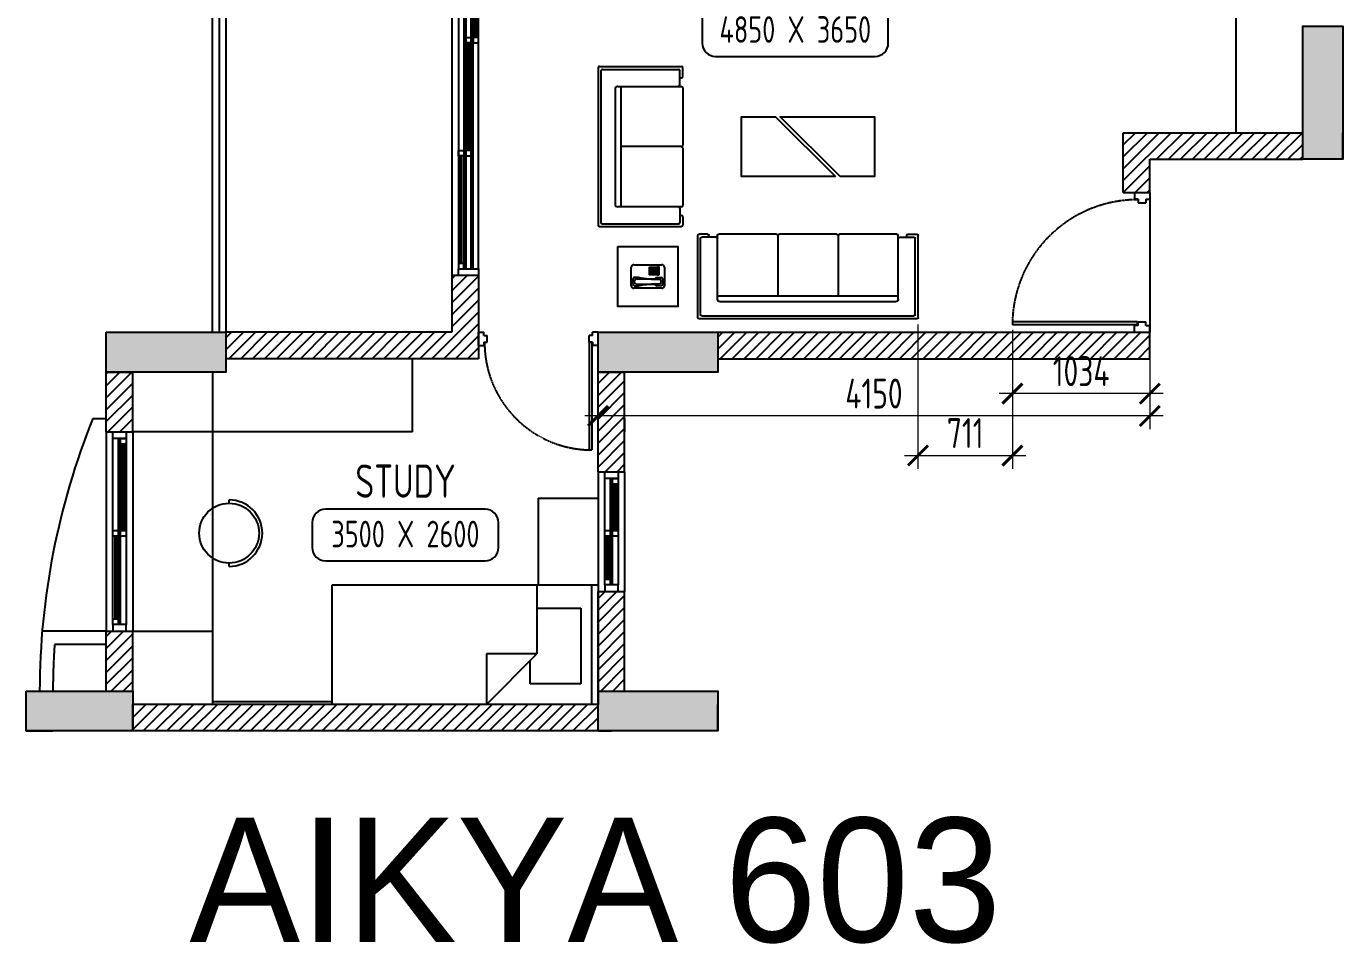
# Model space of a CAD drawing. Header units: millimetres. Extents: x -92307 to 258096, y -47434 to 112633.
# Drawn here: x -13300 to -3400, y 63169 to 70068 of the extents above; entities that cross this region are included whole.
import ezdxf
from ezdxf.enums import TextEntityAlignment as Align

# ---------------------------------------------------------------- set-up
doc = ezdxf.new("R2010")
doc.units = ezdxf.units.MM
doc.header["$LTSCALE"] = 10
doc.header["$PDMODE"] = 35
doc.header["$PDSIZE"] = 500
doc.linetypes.add('DASHED', pattern=[19.05, 12.7, -6.35])
doc.linetypes.add('HIDDEN', pattern=[9.525, 6.35, -3.175])
for name, color, linetype in [('A--BLOCKWALL-1', 9, 'Continuous'), ('A--BLOCKWALL-2', 2, 'Continuous'), ('A--BLOCKWALL-3', 3, 'Continuous'), ('A--CONCRETE-HID', 9, 'HIDDEN'), ('A--DOWN', 34, 'Continuous'), ('A--FURNITURE-0', 253, 'Continuous'), ('A--GLAZING-0', 181, 'Continuous'), ('A--HANDRAIL-1', 9, 'Continuous'), ('A--HATCH-1', 8, 'Continuous'), ('A--SPACENUMBER', 2, 'Continuous'), ('A--SPACENUMBER-1', 8, 'Continuous'), ('A--SPACEREF', 3, 'Continuous'), ('A--Stucture', 9, 'Continuous'), ('A--TILING-1', 8, 'Continuous'), ('Typical floor Column Centre line$0$X-3rd Floor Column$0$A--COL250', 250, 'Continuous'), ('Typical floor Column Centre line$0$X-3rd Floor Column$0$A--CONCRETE-4', 4, 'Continuous')]:
    doc.layers.add(name, color=color, linetype=linetype)
doc.styles.add('ISO', font='isocp2.shx', dxfattribs={"width": 0.8})
doc.dimstyles.new('A-DIM-100', dxfattribs={"dimscale": 100, "dimtxt": 2.25, "dimasz": 1.5, "dimexe": 1, "dimexo": 0.5, "dimgap": 0, "dimtad": 0, "dimdec": 0, "dimzin": 12, "dimdsep": 46, "dimtxsty": 'ISO', "dimblk": 'ARCHTICK', "dimcen": 1, "dimdle": 1, "dimclrd": 8, "dimclre": 8, "dimclrt": 256, "dimadec": 0, "dimazin": 3, "dimtfac": 1, "dimtdec": 0, "dimtmove": 1, "dimatfit": 2, "dimfxl": 1, "dimtvp": 0.75, "dimtolj": 1, "dimtzin": 12, "dimlwd": 18, "dimlwe": 18, "dimarcsym": 0})
pattern_1 = [(45, (0, 64618.19), (-44.90128, 44.90128), [])]

# ---------------------------------------------------------------- blocks, each defined once
blk = doc.blocks.new('A$C142A61D3')
at = {"linetype": 'Continuous'}
for p, q in [((-2000, -450), (-2000, 450)), ((-2000, 450), (0, 450)), ((-460, 450), (-460, -70)), ((-50, 450), (-50, -450)), ((0, 450), (0, -450)), ((-460, 275), (-130, 275)), ((-130, 275), (-130, -295)), ((-840, -450), (-460, -70)), ((-840, -70), (-840, -450)), ((-460, -70), (-840, -70)), ((-510, -295), (-510, -120)), ((-130, -295), (-510, -295)), ((0, -450), (-2000, -450))]:
    blk.add_line(p, q, dxfattribs=at)
blk = doc.blocks.new('A$C59C96D1E')
at = {"linetype": 'Continuous'}
for p, q in [((-2.74, 0), (2.74, 0)), ((-3.49, -9.09), (-3.49, -0.75)), ((-2.75, -0.99), (-2.75, -2.2)), ((-2.26, -1.48), (-2.26, -8.35)), ((-0.79, -0.49), (-2.25, -0.49)), ((-1.76, -0.98), (-1.28, -0.98)), ((-0.78, -8.35), (-0.78, -1.48)), ((-0.29, -2.2), (-0.29, -0.99)), ((3.49, -0.75), (3.49, -9.09)), ((-2.75, -8.84), (-2.75, -7.63)), ((-0.29, -7.63), (-0.29, -8.84)), ((2.74, -9.84), (-2.74, -9.84)), ((-0.79, -9.34), (-2.25, -9.34)), ((-1.76, -8.85), (-1.28, -8.85))]:
    blk.add_line(p, q, dxfattribs=at)
for points in [[(0.45, -5.87), (0.45, -5.37), (0.95, -5.37), (0.95, -5.87)], [(0.45, -6.47), (0.45, -5.97), (0.95, -5.97), (0.95, -6.47)], [(0.45, -7.06), (0.45, -6.56), (0.95, -6.56), (0.95, -7.06)], [(0.45, -7.66), (0.45, -7.16), (0.95, -7.16), (0.95, -7.66)], [(0.45, -8.26), (0.95, -8.26), (0.95, -7.76), (0.45, -7.76)], [(1.05, -5.87), (1.05, -5.37), (1.55, -5.37), (1.55, -5.87)], [(1.05, -6.47), (1.05, -5.97), (1.55, -5.97), (1.55, -6.47)], [(1.05, -7.06), (1.05, -6.56), (1.55, -6.56), (1.55, -7.06)], [(1.05, -7.66), (1.05, -7.16), (1.55, -7.16), (1.55, -7.66)], [(1.05, -8.26), (1.55, -8.26), (1.55, -7.76), (1.05, -7.76)], [(1.64, -5.87), (1.64, -5.37), (2.14, -5.37), (2.14, -5.87)], [(1.64, -6.47), (1.64, -5.97), (2.14, -5.97), (2.14, -6.47)], [(1.64, -7.06), (1.64, -6.56), (2.14, -6.56), (2.14, -7.06)], [(1.64, -7.66), (1.64, -7.16), (2.14, -7.16), (2.14, -7.66)], [(1.64, -8.26), (2.14, -8.26), (2.14, -7.76), (1.64, -7.76)], [(2.24, -5.87), (2.24, -5.37), (2.74, -5.37), (2.74, -5.87)], [(2.24, -6.47), (2.24, -5.97), (2.74, -5.97), (2.74, -6.47)], [(2.24, -7.06), (2.24, -6.56), (2.74, -6.56), (2.74, -7.06)], [(2.24, -7.66), (2.24, -7.16), (2.74, -7.16), (2.74, -7.66)], [(2.24, -8.26), (2.74, -8.26), (2.74, -7.76), (2.24, -7.76)]]:
    blk.add_lwpolyline(points, close=True)
for centre, radius, start, end in [((-2.74, -0.75), 0.75, 90, 180), ((2.74, -0.75), 0.75, 0, 90), ((-2.25, -0.99), 0.5, 90, 180), ((-2.25, -2.2), 0.5, 180, 270), ((-1.76, -1.48), 0.5, 90, 180), ((-1.28, -1.48), 0.5, 0, 90), ((-0.79, -0.99), 0.5, 0, 90), ((-0.79, -2.2), 0.5, 270, 0), ((-2.25, -7.63), 0.5, 90, 180), ((-0.79, -7.63), 0.5, 0, 90), ((-2.74, -9.09), 0.75, 180, 270), ((-2.25, -8.84), 0.5, 180, 270), ((-1.76, -8.35), 0.5, 180, 270), ((-1.28, -8.35), 0.5, 270, 0), ((-0.79, -8.84), 0.5, 270, 0), ((2.74, -9.09), 0.75, 270, 0)]:
    blk.add_arc(centre, radius, start, end, dxfattribs=at)
for centre, start, end in [((-30.22, -7.51), 358.28, 10.8919), ((27.18, -7.51), 169.1081, 181.72)]:
    blk.add_arc(centre, 27.97, start, end)
blk = doc.blocks.new('A$C6B576318')
at = {"layer": 'A--FURNITURE-0'}
for p, q in [((-975, 13), (-975, 736)), ((-888, 749), (-963, 749)), ((-950, 38), (-950, 711)), ((-813, 724), (-938, 724)), ((-875, 724), (-875, 736)), ((-800, 711), (-800, 736)), ((-800, 175), (-800, 711)), ((-788, 749), (-279, 749)), ((-267, 736), (-267, 200)), ((-254, 749), (254, 749)), ((267, 736), (267, 200)), ((279, 749), (788, 749)), ((800, 711), (800, 736)), ((800, 175), (800, 711)), ((813, 724), (938, 724)), ((875, 724), (875, 736)), ((888, 749), (963, 749)), ((950, 38), (950, 711)), ((975, 13), (975, 736)), ((-800, 200), (800, 200)), ((-775, 150), (775, 150)), ((-963, 0), (963, 0)), ((-938, 25), (938, 25))]:
    blk.add_line(p, q, dxfattribs=at)
for centre, radius, start, end in [((-963, 736), 12.5, 90, 180), ((-938, 711), 12.5, 90, 180), ((-888, 736), 12.5, 0, 90), ((-813, 711), 12.5, 0, 90), ((-788, 736), 12.5, 90, 180), ((-279, 736), 12.5, 0, 90), ((-254, 736), 12.5, 90, 180), ((254, 736), 12.5, 0, 90), ((279, 736), 12.5, 90, 180), ((788, 736), 12.5, 0, 90), ((813, 711), 12.5, 90, 180), ((888, 736), 12.5, 90, 180), ((938, 711), 12.5, 0, 90), ((963, 736), 12.5, 0, 90), ((-775, 175), 25, 180, 270), ((775, 175), 25, 270, 0), ((-963, 13), 12.5, 180, 270), ((-938, 38), 12.5, 180, 270), ((938, 38), 12.5, 270, 0), ((963, 13), 12.5, 270, 0)]:
    blk.add_arc(centre, radius, start, end, dxfattribs=at)
blk = doc.blocks.new('A$C337B3EF4')
for p, q in [((0, 225), (0, 250)), ((0, -250), (0, -225))]:
    blk.add_line(p, q)
blk.add_circle((0, 0), 225)
blk.add_arc((0, 0), 250, 270, 90)
blk = doc.blocks.new('A$C722A6C0C')
at = {"layer": 'A--DOWN'}
for p, q in [((0, -1450), (0, -50)), ((42.7, -1450), (42.7, -50)), ((57.3, -1450), (57.3, -93)), ((100, -50), (100, -1450))]:
    blk.add_line(p, q, dxfattribs=at)
for points in [[(100, -50), (0, -50), (0, 0), (100, 0)], [(100, -93), (57.3, -93), (57.3, -50), (100, -50)], [(42.7, -784), (0, -784), (0, -741), (42.7, -741)], [(100, -784), (57.3, -784), (57.3, -741), (100, -741)], [(42.7, -1450), (0, -1450), (0, -1407), (42.7, -1407)], [(100, -1450), (0, -1450), (0, -1500), (100, -1500)]]:
    blk.add_lwpolyline(points, close=True, dxfattribs=at)
at = {"layer": 'A--GLAZING-0'}
for p, q in [((71.6, -93), (71.6, -741)), ((85.6, -93), (85.6, -741)), ((14.4, -784), (14.4, -1407)), ((28.4, -784), (28.4, -1407))]:
    blk.add_line(p, q, dxfattribs=at)
blk = doc.blocks.new('A$C34D21E7E')
at = {"layer": 'A--DOWN'}
for p, q in [((-150, 2450), (-150, -150)), ((-110, 2450), (-110, -150)), ((-95, 2450), (-95, -150)), ((-55, -150), (-55, 2450)), ((-40, -150), (-40, 2450)), ((0, -150), (0, 2450))]:
    blk.add_line(p, q, dxfattribs=at)
for points in [[(-150, 2450), (0, 2450), (0, 2500), (-150, 2500)], [(-40, 2450), (0, 2450), (0, 2410), (-40, 2410)], [(-95, 1590), (-55, 1590), (-55, 1550), (-95, 1550)], [(-40, 1550), (0, 1550), (0, 1590), (-40, 1590)], [(-150, 740), (-110, 740), (-110, 700), (-150, 700)], [(-95, 700), (-55, 700), (-55, 740), (-95, 740)], [(-150, -150), (-110, -150), (-110, -110), (-150, -110)], [(-150, -150), (0, -150), (0, -200), (-150, -200)]]:
    blk.add_lwpolyline(points, close=True, dxfattribs=at)
at = {"layer": 'A--GLAZING-0'}
for p, q in [((-25, 1590), (-25, 2410)), ((-15, 1590), (-15, 2410)), ((-80, 740), (-80, 1550)), ((-70, 740), (-70, 1550)), ((-135, -110), (-135, 700)), ((-125, -110), (-125, 700))]:
    blk.add_line(p, q, dxfattribs=at)
blk = doc.blocks.new('A$C1CBF2325')
at = {"layer": 'A--DOWN'}
for p, q in [((100, 0), (0, 0)), ((0, 0), (0, -42)), ((100, 0), (100, -42)), ((25, -42), (0, -42)), ((25, -42), (25, -67)), ((75, -67), (25, -67)), ((75, -42), (75, -67)), ((75, -42), (100, -42)), ((78.8, -46.2), (78.8, -67)), ((78.8, -46.2), (886, -46.2)), ((78.8, -67), (886, -67)), ((886, -67), (886, -46.2)), ((75, -833), (25, -833)), ((25, -858), (25, -833)), ((75, -858), (75, -833)), ((25, -858), (0, -858)), ((0, -900), (0, -858)), ((100, -900), (0, -900)), ((75, -858), (100, -858)), ((100, -900), (100, -858))]:
    blk.add_line(p, q, dxfattribs=at)
at = {"layer": 'A--DOWN', "color": 8, "linetype": 'DASHED', "ltscale": 0.005}
blk.add_arc((78.8, -46.2), 807.5, 269.73187, 358.52905, dxfattribs=at)
blk = doc.blocks.new('A$C35654C4B')
at = {"layer": 'A--BLOCKWALL-1'}
for p, q in [((-900, 200), (0, 200)), ((-900, 0), (0, 0))]:
    blk.add_line(p, q, dxfattribs=at)
at = {"layer": 'A--DOWN'}
for p, q in [((-50, 150), (-850, 150)), ((-50, 107.3), (-850, 107.3)), ((-850, 50), (-50, 50)), ((-50, 92.7), (-807, 92.7))]:
    blk.add_line(p, q, dxfattribs=at)
for points in [[(-850, 50), (-850, 150), (-900, 150), (-900, 50)], [(-416, 107.3), (-416, 150), (-459, 150), (-459, 107.3)], [(-50, 107.3), (-50, 150), (-93, 150), (-93, 107.3)], [(-50, 50), (-50, 150), (0, 150), (0, 50)], [(-807, 50), (-807, 92.7), (-850, 92.7), (-850, 50)], [(-416, 50), (-416, 92.7), (-459, 92.7), (-459, 50)]]:
    blk.add_lwpolyline(points, close=True, dxfattribs=at)
at = {"layer": 'A--GLAZING-0'}
for p, q in [((-416, 135.6), (-93, 135.6)), ((-416, 121.6), (-93, 121.6)), ((-807, 78.4), (-459, 78.4)), ((-807, 64.4), (-459, 64.4))]:
    blk.add_line(p, q, dxfattribs=at)
blk = doc.blocks.new('SPACE')
at = {"layer": 'A--SPACENUMBER-1'}
blk.add_lwpolyline([(-600, 0), (600, 0, 0.41421356), (700, 100), (700, 288.5, 0.41421356), (600, 388.5), (-600, 388.5, 0.41421356), (-700, 288.5), (-700, 100, 0.41421356), (-600, 0, -0.05251446)], format="xyb", dxfattribs=at)
at = {"layer": 'A--SPACENUMBER', "style": 'ISO', "width": 0.8, "flags": 4}
blk.add_attdef('01', text='', height=250, dxfattribs=at).set_placement((0.455, 202.41), align=Align.MIDDLE)
at = {"layer": 'A--SPACEREF', "style": 'ISO', "width": 0.8, "flags": 4}
blk.add_attdef('S', text='', height=300, dxfattribs=at).set_placement((1.35, 474.975), align=Align.CENTER)
blk = doc.blocks.new('_ArchTick')
at = {"color": 0, "const_width": 0.15}
blk.add_lwpolyline([(-0.5, -0.5), (0.5, 0.5)], dxfattribs=at)
blk = doc.blocks.new('*D377')
at = {"color": 8, "lineweight": 18}
for p, q in [((-9000, 67718.2), (-9000, 67037.5)), ((-4850, 67718.2), (-4850, 67037.5)), ((-4750, 67137.5), (-9100, 67137.5))]:
    blk.add_line(p, q, dxfattribs=at)
at = {"layer": 'Defpoints', "color": 0}
for p in [(-9000, 67768.2), (-4850, 67768.2), (-9000, 67137.5)]:
    blk.add_point(p, dxfattribs=at)
at = {"color": 8, "lineweight": 18, "xscale": 150, "yscale": 150, "zscale": 150, "rotation": 180}
blk.add_blockref('_ArchTick', (-9000, 67137.5), dxfattribs=at)
at = {"color": 8, "lineweight": 18, "xscale": 150, "yscale": 150, "zscale": 150}
blk.add_blockref('_ArchTick', (-4850, 67137.5), dxfattribs=at)
at = {"insert": (-6925, 67306.2), "char_height": 225, "attachment_point": 5, "style": 'ISO'}
blk.add_mtext('\\A1;4150', dxfattribs=at)
blk = doc.blocks.new('*D378')
at = {"color": 8, "lineweight": 18}
for p, q in [((-5883.7, 67767.2), (-5883.7, 67205.8)), ((-4850, 67767.2), (-4850, 67205.8)), ((-4750, 67305.8), (-5983.7, 67305.8))]:
    blk.add_line(p, q, dxfattribs=at)
at = {"layer": 'Defpoints', "color": 0}
for p in [(-5883.7, 67817.2), (-4850, 67817.2), (-5883.7, 67305.8)]:
    blk.add_point(p, dxfattribs=at)
at = {"color": 8, "lineweight": 18, "xscale": 150, "yscale": 150, "zscale": 150, "rotation": 180}
blk.add_blockref('_ArchTick', (-5883.7, 67305.8), dxfattribs=at)
at = {"color": 8, "lineweight": 18, "xscale": 150, "yscale": 150, "zscale": 150}
blk.add_blockref('_ArchTick', (-4850, 67305.8), dxfattribs=at)
at = {"insert": (-5366.8, 67474.5), "char_height": 225, "attachment_point": 5, "style": 'ISO'}
blk.add_mtext('\\A1;1034', dxfattribs=at)
blk = doc.blocks.new('*D379')
at = {"color": 8, "lineweight": 18}
for p, q in [((-6594.2, 67824.4), (-6594.2, 66739.8)), ((-5883.7, 67784.2), (-5883.7, 66739.8)), ((-6694.2, 66839.8), (-5783.7, 66839.8))]:
    blk.add_line(p, q, dxfattribs=at)
at = {"layer": 'Defpoints', "color": 0}
for p in [(-6594.2, 67874.4), (-5883.7, 67834.2), (-5883.7, 66839.8)]:
    blk.add_point(p, dxfattribs=at)
at = {"color": 8, "lineweight": 18, "xscale": 150, "yscale": 150, "zscale": 150, "rotation": 180}
blk.add_blockref('_ArchTick', (-6594.2, 66839.8), dxfattribs=at)
at = {"color": 8, "lineweight": 18, "xscale": 150, "yscale": 150, "zscale": 150}
blk.add_blockref('_ArchTick', (-5883.7, 66839.8), dxfattribs=at)
at = {"insert": (-6238.9, 67008.6), "char_height": 225, "attachment_point": 5, "style": 'ISO'}
blk.add_mtext('\\A1;711', dxfattribs=at)
blk = doc.blocks.new('A$C64853205')
at = {"layer": 'A--FURNITURE-0'}
for p, q in [((-708, 13), (-708, 736)), ((-621, 749), (-696, 749)), ((-683, 38), (-683, 711)), ((-546, 724), (-671, 724)), ((-608, 724), (-608, 736)), ((-533, 711), (-533, 736)), ((-533, 175), (-533, 711)), ((-521, 749), (-12, 749)), ((0, 736), (0, 200)), ((13, 749), (521, 749)), ((533, 736), (533, 175)), ((546, 724), (671, 724)), ((608, 724), (608, 736)), ((621, 749), (696, 749)), ((683, 38), (683, 711)), ((708, 13), (708, 736)), ((-533, 200), (533, 200)), ((-508, 150), (508, 150)), ((-696, 0), (696, 0)), ((-671, 25), (671, 25))]:
    blk.add_line(p, q, dxfattribs=at)
for centre, radius, start, end in [((-696, 736), 12.5, 90, 180), ((-671, 711), 12.5, 90, 180), ((-621, 736), 12.5, 0, 90), ((-546, 711), 12.5, 0, 90), ((-521, 736), 12.5, 90, 180), ((-12, 736), 12.5, 0, 90), ((13, 736), 12.5, 90, 180), ((521, 736), 12.5, 0, 90), ((546, 711), 12.5, 90, 180), ((621, 736), 12.5, 90, 180), ((671, 711), 12.5, 0, 90), ((696, 736), 12.5, 0, 90), ((-508, 175), 25, 180, 270), ((508, 175), 25, 270, 0), ((-696, 13), 12.5, 180, 270), ((-671, 38), 12.5, 180, 270), ((671, 38), 12.5, 270, 0), ((696, 13), 12.5, 270, 0)]:
    blk.add_arc(centre, radius, start, end, dxfattribs=at)

msp = doc.modelspace()

# ---------------------------------------------------------------- hatches: boundary and pattern name
at = {"layer": 'A--HATCH-1'}
h = msp.add_hatch(dxfattribs=at)
h.set_pattern_fill('ANSI31', color=256, scale=20, style=0)
h.set_pattern_definition(pattern_1)
h.paths.add_polyline_path([(-3700, 69068.2), (-3700, 69268.2), (-5050, 69268.2), (-5050, 68818.2), (-4850, 68818.2), (-4850, 69068.2)])
h = msp.add_hatch(dxfattribs=at)
h.set_pattern_fill('ANSI31', color=256, scale=20, style=0)
h.set_pattern_definition(pattern_1)
h.paths.add_polyline_path([(-11800, 67768.2), (-11800, 67568.2), (-9900, 67568.2), (-9900, 68193.2), (-10100, 68193.2), (-10100, 67768.2)])
h = msp.add_hatch(dxfattribs=at)
h.set_pattern_fill('ANSI31', color=256, scale=20, style=0)
h.set_pattern_definition([(45, (0, 121718.19), (-44.90128, 44.90128), [])])
h.paths.add_polyline_path([(-8100, 67568.2), (-4850, 67568.2), (-4850, 67768.2), (-8100, 67768.2)])
h = msp.add_hatch(dxfattribs=at)
h.set_pattern_fill('ANSI31', color=256, scale=20, style=0)
h.set_pattern_definition(pattern_1)
h.paths.add_polyline_path([(-12500, 67018.2), (-12500, 67468.2), (-12700, 67468.2), (-12700, 67018.2)])
h = msp.add_hatch(dxfattribs=at)
h.set_pattern_fill('ANSI31', color=256, scale=20, style=0)
h.set_pattern_definition(pattern_1)
h.paths.add_polyline_path([(-8800, 66718.2), (-8800, 67468.2), (-9000, 67468.2), (-9000, 66718.2)])
h = msp.add_hatch(dxfattribs=at)
h.set_pattern_fill('ANSI31', color=256, scale=20, style=0)
h.set_pattern_definition(pattern_1)
h.paths.add_polyline_path([(-8800, 65068.2), (-8800, 65818.2), (-9000, 65818.2), (-9000, 65068.2)])
h = msp.add_hatch(dxfattribs=at)
h.set_pattern_fill('ANSI31', color=256, scale=20, style=0)
h.set_pattern_definition(pattern_1)
h.paths.add_polyline_path([(-12500, 65068.2), (-12500, 65518.2), (-12700, 65518.2), (-12700, 65068.2)])
h = msp.add_hatch(dxfattribs=at)
h.set_pattern_fill('ANSI31', color=256, scale=20, style=0)
h.set_pattern_definition(pattern_1)
h.paths.add_polyline_path([(-9000, 64968.2), (-12500, 64968.2), (-12500, 64768.2), (-9000, 64768.2)])
at = {"layer": 'Typical floor Column Centre line$0$X-3rd Floor Column$0$A--COL250'}
h = msp.add_hatch(color=256, dxfattribs=at)
h.dxf.hatch_style = 1
h.paths.add_polyline_path([(-3700, 69068.2), (-3700, 70068.2), (-3400, 70068.2), (-3400, 69068.2)])
h = msp.add_hatch(color=256, dxfattribs=at)
h.dxf.hatch_style = 1
h.paths.add_polyline_path([(-12700, 67768.2), (-11800, 67768.2), (-11800, 67468.2), (-12700, 67468.2)])
h = msp.add_hatch(color=256, dxfattribs=at)
h.dxf.hatch_style = 1
h.paths.add_polyline_path([(-9000, 67768.2), (-8100, 67768.2), (-8100, 67468.2), (-9000, 67468.2)])
h = msp.add_hatch(color=256, dxfattribs=at)
h.dxf.hatch_style = 1
h.paths.add_polyline_path([(-13300, 65068.2), (-12500, 65068.2), (-12500, 64768.2), (-13300, 64768.2)])
h = msp.add_hatch(color=256, dxfattribs=at)
h.dxf.hatch_style = 1
h.paths.add_polyline_path([(-9000, 65068.2), (-8100, 65068.2), (-8100, 64768.2), (-9000, 64768.2)])

# ---------------------------------------------------------------- linework, layer by layer
for p, q in [((-10395.2, 67018.2), (-10395.2, 67568.2)), ((-11900, 67468.2), (-11900, 64968.2)), ((-10395.2, 67018.2), (-12500, 67018.2)), ((-12500, 65518.2), (-11900, 65518.2)), ((-11000, 64988.2), (-11900, 64988.2))]:
    msp.add_line(p, q)
at = {"layer": 'A--BLOCKWALL-1'}
for p, q in [((-12700, 67018.2), (-12700, 65518.2)), ((-12500, 67018.2), (-12500, 65518.2))]:
    msp.add_line(p, q, dxfattribs=at)
at = {"layer": 'A--BLOCKWALL-2'}
for p, q in [((-8100, 67468.2), (-8200, 67468.2)), ((-12800, 67118.2), (-12700, 67118.2)), ((-8800, 67118.2), (-8800, 67018.2)), ((-12700, 65518.2), (-13180.5, 65518.2)), ((-9000, 64768.2), (-8900, 64768.2))]:
    msp.add_line(p, q, dxfattribs=at)
msp.add_arc((-7668, 65052.6), 5532.1, 158.0753, 179.83825, dxfattribs=at)
at = {"layer": 'A--BLOCKWALL-3'}
for p, q in [((-4200, 69268.2), (-4200, 71418.2)), ((-5050, 68818.2), (-5050, 69268.2)), ((-5050, 69268.2), (-3700, 69268.2)), ((-3700, 69068.2), (-3700, 69268.2)), ((-3400, 69068.2), (-3400, 69268.2)), ((-4850, 68818.2), (-4850, 69068.2)), ((-4850, 69068.2), (-3700, 69068.2)), ((-5050, 68818.2), (-4850, 68818.2)), ((-10100, 68193.2), (-10100, 67768.2)), ((-9900, 68193.2), (-10100, 68193.2)), ((-9900, 68193.2), (-9900, 67568.2)), ((-10100, 67768.2), (-11800, 67768.2)), ((-11800, 67768.2), (-11800, 67568.2)), ((-8100, 67768.2), (-8100, 67568.2)), ((-8100, 67768.2), (-4850, 67768.2)), ((-4850, 67568.2), (-4850, 67768.2)), ((-9900, 67568.2), (-11800, 67568.2)), ((-8100, 67568.2), (-4850, 67568.2)), ((-12700, 67468.2), (-12500, 67468.2)), ((-12700, 67018.2), (-12700, 67468.2)), ((-12500, 67018.2), (-12500, 67468.2)), ((-9000, 67468.2), (-8800, 67468.2)), ((-9000, 66718.2), (-9000, 67468.2)), ((-8800, 66718.2), (-8800, 67468.2)), ((-12700, 67018.2), (-12500, 67018.2)), ((-9000, 66718.2), (-8800, 66718.2)), ((-9000, 65818.2), (-8800, 65818.2)), ((-9000, 65068.2), (-9000, 65818.2)), ((-8800, 65068.2), (-8800, 65818.2)), ((-12700, 65518.2), (-12500, 65518.2)), ((-12700, 65068.2), (-12700, 65518.2)), ((-12500, 65068.2), (-12500, 65518.2)), ((-12700, 65068.2), (-12500, 65068.2)), ((-9000, 65068.2), (-8800, 65068.2)), ((-12500, 64768.2), (-12500, 64968.2)), ((-9000, 64968.2), (-12500, 64968.2)), ((-9000, 64768.2), (-9000, 64968.2)), ((-8100, 64768.2), (-8100, 64968.2)), ((-13300, 64768.2), (-13100, 64768.2)), ((-9000, 64768.2), (-12500, 64768.2))]:
    msp.add_line(p, q, dxfattribs=at)
at = {"layer": 'A--CONCRETE-HID', "ltscale": 0.01}
msp.add_line((-12700, 65418.2), (-13087.8, 65418.2), dxfattribs=at)
msp.add_arc((-7668, 65052.6), 5432.1, 176.14069, 179.83528, dxfattribs=at)
at = {"layer": 'A--FURNITURE-0'}
for p, q in [((-11900, 67018.2), (-11900, 64968.2)), ((-9450, 66518.2), (-9450, 65868.2)), ((-9450, 66518.2), (-9000, 66518.2))]:
    msp.add_line(p, q, dxfattribs=at)
at = {"layer": 'A--FURNITURE-0', "elevation": 0}
for points in [[(-7214.7, 68938.5), (-7922, 68938.5), (-7922, 69388.5), (-7664.7, 69388.5)], [(-7179.3, 68938.5), (-7629.3, 69388.5), (-6922, 69388.5), (-6922, 68938.5)], [(-8850.7, 68411.4), (-8400.7, 68411.4), (-8400.7, 67961.4), (-8850.7, 67961.4)]]:
    msp.add_lwpolyline(points, close=True, dxfattribs=at)
at = {"layer": 'A--HANDRAIL-1', "color": 1}
for p, q in [((-11850, 71318.2), (-11850, 67768.2)), ((-11800, 71318.2), (-11800, 67768.2))]:
    msp.add_line(p, q, dxfattribs=at)
at = {"layer": 'A--Stucture', "linetype": 'Continuous', "ltscale": 0.5}
msp.add_line((-11900, 67768.2), (-11900, 71318.2), dxfattribs=at)
at = {"layer": 'A--TILING-1'}
for p, q in [((-10100, 70893.2), (-10100, 68193.2)), ((-4850, 68818.2), (-4850, 67768.2))]:
    msp.add_line(p, q, dxfattribs=at)
at = {"layer": 'Typical floor Column Centre line$0$X-3rd Floor Column$0$A--CONCRETE-4'}
for points in [[(-3700, 69068.2), (-3700, 70068.2), (-3400, 70068.2), (-3400, 69068.2)], [(-12700, 67768.2), (-11800, 67768.2), (-11800, 67468.2), (-12700, 67468.2)], [(-9000, 67768.2), (-8100, 67768.2), (-8100, 67468.2), (-9000, 67468.2)], [(-13300, 65068.2), (-12500, 65068.2), (-12500, 64768.2), (-13300, 64768.2)], [(-9000, 65068.2), (-8100, 65068.2), (-8100, 64768.2), (-9000, 64768.2)]]:
    msp.add_lwpolyline(points, close=True, dxfattribs=at)

# ---------------------------------------------------------------- block references
at = {"layer": 'A--DOWN'}
for name, p in [('A$C34D21E7E', (-9900, 68393.2)), ('A$C722A6C0C', (-12650, 67018.2))]:
    msp.add_blockref(name, p, dxfattribs=at)
at = {"layer": 'A--DOWN', "xscale": 1.166666666666667, "yscale": 1.166666666671517, "zscale": 1.166666666666667, "rotation": 180}
msp.add_blockref('A$C1CBF2325', (-4850, 67768.2), dxfattribs=at)
at = {"layer": 'A--DOWN', "extrusion": (0, 0, -1), "xscale": -1, "zscale": -1, "rotation": 90}
msp.add_blockref('A$C1CBF2325', (9000, 67768.2), dxfattribs=at)
at = {"layer": 'A--DOWN', "xscale": -1, "rotation": 90}
msp.add_blockref('A$C35654C4B', (-8800, 65818.2), dxfattribs=at)
at = {"layer": 'A--FURNITURE-0', "extrusion": (0, 0, -1), "xscale": -0.8499999999989631, "yscale": 0.8500000000058208, "zscale": -0.85, "rotation": 90.00053313978225}
msp.add_blockref('A$C64853205', (9000, 69163.5), dxfattribs=at)
at = {"layer": 'A--FURNITURE-0', "extrusion": (0, 0, -1), "xscale": 0.85, "yscale": 0.8500000000058208, "zscale": -0.85}
msp.add_blockref('A$C6B576318', (7422, 67868.2), dxfattribs=at)
at = {"layer": 'A--FURNITURE-0', "xscale": 25.41683611206827, "yscale": 25.41683611206827, "zscale": 25.4168361120719, "rotation": 90}
msp.add_blockref('A$C59C96D1E', (-8750.7, 68186.4), dxfattribs=at)
at = {"layer": 'A--FURNITURE-0'}
for name, p in [('A$C337B3EF4', (-11775, 66256.4)), ('A$C142A61D3', (-9000, 65418.2))]:
    msp.add_blockref(name, p, dxfattribs=at)
at = {"layer": 'A--SPACEREF'}
ref = msp.add_blockref('SPACE', (-7517.2, 69842.3), dxfattribs=at)
ref.add_attrib('01', '4850 X 3650', dxfattribs={"layer": 'A--SPACENUMBER', "height": 200, "style": 'ISO', "width": 0.8, "flags": 4}).set_placement((-7516.5, 70044.7), align=Align.MIDDLE)
ref.add_attrib('S', 'LIVING', dxfattribs={"height": 250, "style": 'ISO', "width": 0.8, "flags": 4}).set_placement((-7515.6, 70317.3), align=Align.CENTER)
ref = msp.add_blockref('SPACE', (-10449.7, 66047.4), dxfattribs=at)
ref.add_attrib('01', '3500 X 2600', dxfattribs={"layer": 'A--SPACENUMBER', "height": 200, "style": 'ISO', "width": 0.8, "flags": 4}).set_placement((-10449, 66249.8), align=Align.MIDDLE)
ref.add_attrib('S', 'STUDY', dxfattribs={"height": 250, "style": 'ISO', "width": 0.8, "flags": 4}).set_placement((-10448.1, 66522.4), align=Align.CENTER)

# ---------------------------------------------------------------- texts
msp.add_text('AIKYA 603', height=933.32, dxfattribs=at).set_placement((-12073.5, 63181.8))

# ---------------------------------------------------------------- dimensions: what is measured, and where the dimension line sits
for base, p1, p2, picture, middle in [((-5883.6578, 66839.8244), (-6594.1934, 67874.4261), (-5883.6578, 67834.2295), '*D379', (-6238.9256, 67008.5744)), ((-5883.7, 67305.8), (-4850, 67817.2), (-5883.7, 67817.2), '*D378', (-5366.8, 67474.5)), ((-9000, 67137.5), (-4850, 67768.2), (-9000, 67768.2), '*D377', (-6925, 67306.2))]:
    dim = msp.add_linear_dim(base=base, p1=p1, p2=p2, dimstyle='A-DIM-100', override={"dimfxl": 0.18})
    dim.commit()
    dim.dimension.update_dxf_attribs({"geometry": picture, "text_midpoint": middle})

doc.saveas('drawing.dxf')
